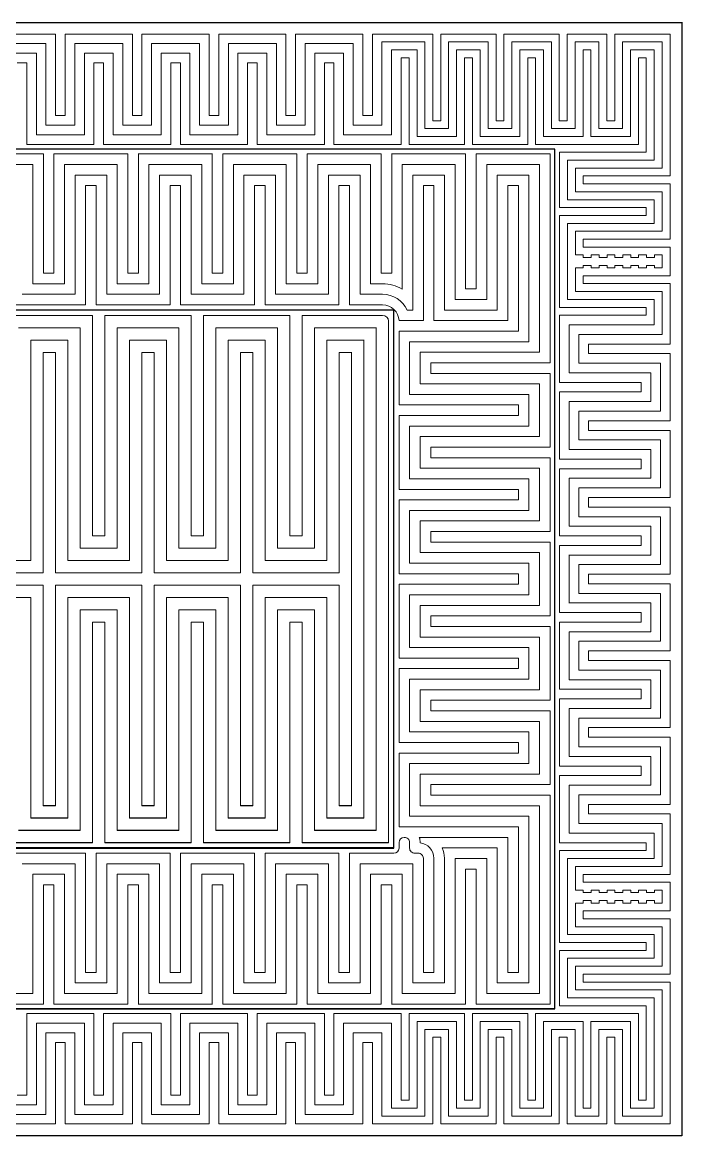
# Model space of a CAD drawing. Header units: millimetres. Extents: x -5937 to 68925, y -3068 to 5300.
# Drawn here: x 35925 to 36404, y 652 to 1462 of the extents above; entities that cross this region are included whole.
import ezdxf

# ---------------------------------------------------------------- set-up
doc = ezdxf.new("R2010")
doc.units = ezdxf.units.MM
doc.header["$LTSCALE"] = 7
doc.layers.add('参照', color=6, linetype='Continuous', lineweight=9)

msp = doc.modelspace()

# ---------------------------------------------------------------- linework, layer by layer
for p, q in [((35053.984, 1462.013), (36403.984, 1462.013)), ((36403.984, 1462.09), (36403.984, 652.013)), ((36311.729, 1369.757), (35146.24, 1369.757)), ((36311.729, 744.268), (36311.729, 1369.835)), ((36194.666, 1252.694), (35263.303, 1252.694)), ((36194.666, 861.332), (36194.666, 1252.771)), ((36194.666, 861.409), (35263.303, 861.409)), ((35263.303, 861.332), (36194.666, 861.332)), ((36311.729, 744.346), (35146.24, 744.346)), ((35146.24, 744.268), (36311.729, 744.268)), ((35053.984, 652.09), (36403.984, 652.09)), ((36403.984, 652.013), (35053.984, 652.013))]:
    msp.add_line(p, q)
at = {"layer": '参照'}
for p, q in [((35948.825, 1453.513), (35899.971, 1453.513)), ((35948.825, 1394.184), (35948.825, 1453.513)), ((36004.657, 1453.513), (35955.804, 1453.513)), ((35955.804, 1453.513), (35955.804, 1394.184)), ((36004.657, 1394.184), (36004.657, 1453.513)), ((36060.49, 1453.513), (36011.636, 1453.513)), ((36011.636, 1453.513), (36011.636, 1394.184)), ((36060.49, 1394.184), (36060.49, 1453.513)), ((36116.322, 1453.513), (36067.469, 1453.513)), ((36067.469, 1453.513), (36067.469, 1394.184)), ((36116.322, 1394.184), (36116.322, 1453.513)), ((36172.155, 1453.513), (36123.301, 1453.513)), ((36123.301, 1453.513), (36123.301, 1394.184)), ((36172.155, 1394.184), (36172.155, 1453.513)), ((36179.134, 1453.513), (36179.134, 1394.184)), ((35941.846, 1446.534), (35906.95, 1446.534)), ((35941.846, 1387.205), (35941.846, 1446.534)), ((35997.678, 1446.534), (35962.783, 1446.534)), ((35962.783, 1446.534), (35962.783, 1387.205)), ((35997.678, 1387.205), (35997.678, 1446.534)), ((36053.511, 1446.534), (36018.615, 1446.534)), ((36018.615, 1446.534), (36018.615, 1387.205)), ((36053.511, 1387.205), (36053.511, 1446.534)), ((36109.343, 1446.534), (36074.448, 1446.534)), ((36074.448, 1446.534), (36074.448, 1387.205)), ((36109.343, 1387.205), (36109.343, 1446.534)), ((36165.176, 1446.534), (36130.28, 1446.534)), ((36130.28, 1446.534), (36130.28, 1387.205)), ((36165.176, 1387.205), (36165.176, 1446.534)), ((36186.113, 1447.765), (36186.113, 1387.205)), ((36193.092, 1442.018), (36193.092, 1380.226)), ((35934.867, 1439.555), (35913.93, 1439.555)), ((35934.867, 1380.226), (35934.867, 1439.555)), ((35990.699, 1439.555), (35969.762, 1439.555)), ((35969.762, 1439.555), (35969.762, 1380.226)), ((35990.699, 1380.226), (35990.699, 1439.555)), ((36046.532, 1439.555), (36025.594, 1439.555)), ((36025.594, 1439.555), (36025.594, 1380.226)), ((36046.532, 1380.226), (36046.532, 1439.555)), ((36102.364, 1439.555), (36081.427, 1439.555)), ((36081.427, 1439.555), (36081.427, 1380.226)), ((36102.364, 1380.226), (36102.364, 1439.555)), ((36158.197, 1439.555), (36137.259, 1439.555)), ((36137.259, 1439.555), (36137.259, 1380.226)), ((36158.197, 1380.226), (36158.197, 1439.555)), ((36200.071, 1436.27), (36200.071, 1373.247)), ((35927.888, 1432.576), (35920.909, 1432.576)), ((35927.888, 1373.247), (35927.888, 1432.576)), ((35983.72, 1432.576), (35976.741, 1432.576)), ((35976.741, 1432.576), (35976.741, 1373.247)), ((35983.72, 1373.247), (35983.72, 1432.576)), ((36039.553, 1432.576), (36032.573, 1432.576)), ((36032.573, 1432.576), (36032.573, 1373.247)), ((36039.553, 1373.247), (36039.553, 1432.576)), ((36095.385, 1432.576), (36088.406, 1432.576)), ((36088.406, 1432.576), (36088.406, 1373.247)), ((36095.385, 1373.247), (36095.385, 1432.576)), ((36151.217, 1432.576), (36144.238, 1432.576)), ((36144.238, 1432.576), (36144.238, 1373.247)), ((36151.217, 1373.247), (36151.217, 1432.576)), ((35955.804, 1394.184), (35948.825, 1394.184)), ((36011.636, 1394.184), (36004.657, 1394.184)), ((36067.469, 1394.184), (36060.49, 1394.184)), ((36123.301, 1394.184), (36116.322, 1394.184)), ((36179.134, 1394.184), (36172.155, 1394.184)), ((35962.783, 1387.205), (35941.846, 1387.205)), ((36018.615, 1387.205), (35997.678, 1387.205)), ((36074.448, 1387.205), (36053.511, 1387.205)), ((36130.28, 1387.205), (36109.343, 1387.205)), ((36186.113, 1387.205), (36165.176, 1387.205)), ((35969.762, 1380.226), (35934.867, 1380.226)), ((36025.594, 1380.226), (35990.699, 1380.226)), ((36081.427, 1380.226), (36046.532, 1380.226)), ((36137.259, 1380.226), (36102.364, 1380.226)), ((36193.092, 1380.226), (36158.197, 1380.226)), ((35976.741, 1373.247), (35927.888, 1373.247)), ((36032.573, 1373.247), (35983.72, 1373.247)), ((36088.406, 1373.247), (36039.553, 1373.247)), ((36144.238, 1373.247), (36095.385, 1373.247)), ((36200.071, 1373.247), (36151.217, 1373.247)), ((35940.035, 1366.268), (35886.266, 1366.268)), ((35939.971, 1279.547), (35939.971, 1366.268)), ((36001.413, 1366.268), (35947.644, 1366.268)), ((35947.644, 1279.547), (35947.644, 1366.268)), ((36001.349, 1279.547), (36001.349, 1366.268)), ((36008.958, 1366.268), (36062.791, 1366.268)), ((36009.022, 1279.547), (36009.022, 1366.268)), ((36062.727, 1279.547), (36062.727, 1366.268)), ((36070.336, 1366.268), (36124.105, 1366.268)), ((36070.4, 1279.547), (36070.4, 1366.268)), ((36124.105, 1279.547), (36124.105, 1366.268)), ((36131.714, 1366.268), (36185.483, 1366.268)), ((36131.778, 1279.547), (36131.778, 1366.268)), ((36185.483, 1279.547), (36185.483, 1366.268)), ((36193.092, 1366.268), (36246.861, 1366.268)), ((36193.156, 1279.547), (36193.156, 1366.268)), ((36246.861, 1268.038), (36246.861, 1366.268)), ((36254.534, 1268.038), (36254.534, 1366.268)), ((36254.534, 1366.268), (36308.239, 1366.268)), ((36308.239, 1366.268), (36308.239, 1214.333)), ((35932.299, 1358.595), (35893.938, 1358.595)), ((35932.299, 1271.875), (35932.299, 1358.595)), ((35993.677, 1358.595), (35955.316, 1358.595)), ((35955.316, 1271.875), (35955.316, 1358.595)), ((35993.677, 1271.875), (35993.677, 1358.595)), ((36016.694, 1271.875), (36016.694, 1358.595)), ((36016.694, 1358.595), (36055.055, 1358.595)), ((36055.055, 1271.875), (36055.055, 1358.595)), ((36078.072, 1358.595), (36116.433, 1358.595)), ((36078.072, 1271.875), (36078.072, 1358.595)), ((36116.433, 1271.875), (36116.433, 1358.595)), ((36139.45, 1358.595), (36177.811, 1358.595)), ((36139.45, 1271.875), (36139.45, 1358.595)), ((36177.811, 1271.875), (36177.811, 1358.595)), ((36200.828, 1267.834), (36200.828, 1358.595)), ((36200.828, 1358.595), (36239.189, 1358.595)), ((36239.189, 1260.366), (36239.189, 1358.595)), ((36262.206, 1260.366), (36262.206, 1358.595)), ((36262.206, 1358.595), (36300.567, 1358.595)), ((36300.567, 1358.595), (36300.567, 1222.005)), ((35986.005, 1350.923), (35962.988, 1350.923)), ((35962.988, 1264.202), (35962.988, 1350.923)), ((35986.005, 1264.202), (35986.005, 1350.923)), ((36024.366, 1264.202), (36024.366, 1350.923)), ((36024.366, 1350.923), (36047.383, 1350.923)), ((36047.383, 1264.202), (36047.383, 1350.923)), ((36085.744, 1350.923), (36108.761, 1350.923)), ((36085.744, 1264.202), (36085.744, 1350.923)), ((36108.761, 1264.202), (36108.761, 1350.923)), ((36147.122, 1350.923), (36170.139, 1350.923)), ((36147.122, 1264.202), (36147.122, 1350.923)), ((36170.139, 1264.202), (36170.139, 1350.923)), ((36208.5, 1252.694), (36208.5, 1350.923)), ((36208.5, 1350.923), (36231.517, 1350.923)), ((36231.517, 1252.694), (36231.517, 1350.923)), ((36269.878, 1252.694), (36269.878, 1350.923)), ((36269.878, 1350.923), (36292.895, 1350.923)), ((36292.895, 1350.923), (36292.895, 1229.677)), ((35978.333, 1343.251), (35970.66, 1343.251)), ((35970.66, 1256.53), (35970.66, 1343.251)), ((35978.333, 1256.53), (35978.333, 1343.251)), ((36032.038, 1256.53), (36032.038, 1343.251)), ((36032.038, 1343.251), (36039.711, 1343.251)), ((36039.711, 1256.53), (36039.711, 1343.251)), ((36093.416, 1343.251), (36101.089, 1343.251)), ((36093.416, 1256.53), (36093.416, 1343.251)), ((36101.089, 1256.53), (36101.089, 1343.251)), ((36154.794, 1343.251), (36162.467, 1343.251)), ((36154.794, 1256.53), (36154.794, 1343.251)), ((36162.467, 1256.53), (36162.467, 1343.251)), ((36216.172, 1245.022), (36216.172, 1343.251)), ((36216.172, 1343.251), (36223.845, 1343.251)), ((36223.845, 1245.022), (36223.845, 1343.251)), ((36269.861, 1343.251), (36269.878, 1343.251)), ((36277.55, 1245.022), (36277.55, 1343.251)), ((36277.55, 1343.251), (36285.223, 1343.251)), ((36285.223, 1237.349), (36285.223, 1343.251)), ((36269.861, 1335.579), (36269.878, 1335.579)), ((36269.861, 1327.906), (36269.878, 1327.906)), ((36269.861, 1320.234), (36269.878, 1320.234)), ((36269.861, 1312.562), (36269.878, 1312.562)), ((36269.861, 1304.89), (36269.878, 1304.89)), ((35955.316, 1271.875), (35932.299, 1271.875)), ((35947.644, 1279.547), (35939.971, 1279.547)), ((36016.694, 1271.875), (35993.677, 1271.875)), ((36009.022, 1279.547), (36001.349, 1279.547)), ((36055.055, 1271.875), (36078.072, 1271.875)), ((36062.727, 1279.547), (36070.4, 1279.547)), ((36116.433, 1271.875), (36139.45, 1271.875)), ((36124.105, 1279.547), (36131.778, 1279.547)), ((36177.811, 1271.875), (36186.529, 1271.875)), ((36185.483, 1279.547), (36193.156, 1279.547)), ((35962.988, 1264.202), (35924.627, 1264.202)), ((36024.366, 1264.202), (35986.005, 1264.202)), ((36047.383, 1264.202), (36085.744, 1264.202)), ((36108.761, 1264.202), (36147.122, 1264.202)), ((36170.139, 1264.202), (36186.529, 1264.202)), ((36246.861, 1268.038), (36254.534, 1268.038)), ((35970.66, 1256.53), (35916.955, 1256.53)), ((36032.038, 1256.53), (35978.333, 1256.53)), ((36039.711, 1256.53), (36093.416, 1256.53)), ((36101.089, 1256.53), (36154.794, 1256.53)), ((36162.467, 1256.53), (36186.529, 1256.53)), ((36239.189, 1260.366), (36262.206, 1260.366)), ((35912.826, 1248.858), (35975.601, 1248.858)), ((35975.601, 1248.858), (35975.601, 1088.4)), ((35984.569, 1248.858), (35984.569, 1088.4)), ((35984.569, 1248.858), (36047.344, 1248.858)), ((36047.344, 1248.858), (36047.344, 1088.4)), ((36056.312, 1248.858), (36056.312, 1088.4)), ((36056.312, 1248.858), (36119.087, 1248.858)), ((36119.087, 1248.858), (36119.087, 1088.4)), ((36128.054, 1248.858), (36128.054, 1088.4)), ((36128.054, 1248.858), (36186.529, 1248.858)), ((36208.5, 1252.694), (36204.41, 1252.694)), ((36231.517, 1252.694), (36269.878, 1252.694)), ((36315.218, 1248.937), (36378.242, 1248.937)), ((36315.218, 1200.083), (36315.218, 1248.937)), ((35966.633, 1239.89), (35921.794, 1239.89)), ((35966.633, 1239.89), (35966.633, 1079.432)), ((35993.536, 1239.89), (35993.536, 1079.432)), ((36038.376, 1239.89), (35993.536, 1239.89)), ((36038.376, 1239.89), (36038.376, 1079.432)), ((36110.119, 1239.89), (36065.279, 1239.89)), ((36065.279, 1239.89), (36065.279, 1079.432)), ((36110.119, 1239.89), (36110.119, 1079.432)), ((36137.022, 1239.89), (36137.022, 1079.432)), ((36181.862, 1239.89), (36137.022, 1239.89)), ((36181.862, 874.136), (36181.862, 1239.967)), ((36190.829, 865.168), (36190.829, 1244.558)), ((36198.493, 1245.022), (36216.172, 1245.022)), ((36223.845, 1245.022), (36277.55, 1245.022)), ((36322.197, 1241.958), (36383.99, 1241.958)), ((36322.197, 1207.063), (36322.197, 1241.958)), ((36198.502, 1237.349), (36285.223, 1237.349)), ((36198.502, 1183.644), (36198.502, 1237.349)), ((36329.176, 1234.979), (36389.737, 1234.979)), ((36329.176, 1214.042), (36329.176, 1234.979)), ((35957.665, 1230.922), (35930.761, 1230.922)), ((35930.761, 1230.922), (35930.761, 1070.465)), ((35957.665, 1230.922), (35957.665, 1070.465)), ((36002.504, 1230.922), (36002.504, 1070.465)), ((36029.408, 1230.922), (36002.504, 1230.922)), ((36029.408, 1230.922), (36029.408, 1070.465)), ((36101.151, 1230.922), (36074.247, 1230.922)), ((36074.247, 1230.922), (36074.247, 1070.465)), ((36101.151, 1230.922), (36101.151, 1070.465)), ((36145.99, 1230.922), (36145.99, 1070.465)), ((36172.894, 1230.922), (36145.99, 1230.922)), ((36172.894, 883.104), (36172.894, 1231)), ((36206.174, 1229.677), (36292.895, 1229.677)), ((36206.174, 1191.316), (36206.174, 1229.677)), ((36336.156, 1228), (36395.484, 1228)), ((36336.156, 1221.021), (36336.156, 1228)), ((35948.697, 1221.954), (35939.729, 1221.954)), ((35939.729, 1221.954), (35939.729, 1061.497)), ((35948.697, 1221.954), (35948.697, 1061.497)), ((36011.472, 1221.954), (36011.472, 1061.497)), ((36020.44, 1221.954), (36011.472, 1221.954)), ((36020.44, 1221.954), (36020.44, 1061.497)), ((36092.183, 1221.954), (36083.215, 1221.954)), ((36083.215, 1221.954), (36083.215, 1061.497)), ((36092.183, 1221.954), (36092.183, 1061.497)), ((36163.926, 1221.954), (36154.958, 1221.954)), ((36154.958, 1221.954), (36154.958, 1061.497)), ((36163.926, 892.071), (36163.926, 1222.032)), ((36213.846, 1222.005), (36300.567, 1222.005)), ((36213.846, 1198.988), (36213.846, 1222.005)), ((36336.156, 1221.021), (36395.484, 1221.021)), ((36395.484, 1172.167), (36395.484, 1221.021)), ((36221.518, 1214.333), (36308.239, 1214.333)), ((36221.518, 1206.66), (36221.518, 1214.333)), ((36322.197, 1207.063), (36381.526, 1207.063)), ((36329.176, 1214.042), (36388.505, 1214.042)), ((36381.526, 1186.125), (36381.526, 1207.063)), ((36388.505, 1179.146), (36388.505, 1214.042)), ((36213.846, 1198.988), (36300.567, 1198.988)), ((36221.518, 1206.66), (36308.239, 1206.66)), ((36300.567, 1160.627), (36300.567, 1198.988)), ((36308.239, 1152.955), (36308.239, 1206.66)), ((36315.218, 1200.083), (36374.547, 1200.083)), ((36374.547, 1200.083), (36374.547, 1193.104)), ((36206.174, 1191.316), (36292.895, 1191.316)), ((36292.895, 1168.299), (36292.895, 1191.316)), ((36315.218, 1193.104), (36374.547, 1193.104)), ((36315.218, 1144.251), (36315.218, 1193.104)), ((36198.502, 1183.644), (36285.223, 1183.644)), ((36285.223, 1175.971), (36285.223, 1183.644)), ((36322.197, 1186.125), (36381.526, 1186.125)), ((36322.197, 1151.23), (36322.197, 1186.125)), ((36198.502, 1175.971), (36285.223, 1175.971)), ((36198.502, 1122.266), (36198.502, 1175.971)), ((36329.176, 1179.146), (36388.505, 1179.146)), ((36329.176, 1158.209), (36329.176, 1179.146)), ((36206.174, 1168.299), (36292.895, 1168.299)), ((36206.174, 1129.938), (36206.174, 1168.299)), ((36336.156, 1172.167), (36395.484, 1172.167)), ((36336.156, 1165.188), (36336.156, 1172.167)), ((36213.846, 1160.627), (36300.567, 1160.627)), ((36213.846, 1137.61), (36213.846, 1160.627)), ((36336.156, 1165.188), (36395.484, 1165.188)), ((36395.484, 1116.335), (36395.484, 1165.188)), ((36221.518, 1152.955), (36308.239, 1152.955)), ((36221.518, 1145.282), (36221.518, 1152.955)), ((36322.197, 1151.23), (36381.526, 1151.23)), ((36329.176, 1158.209), (36388.505, 1158.209)), ((36381.526, 1130.293), (36381.526, 1151.23)), ((36388.505, 1123.314), (36388.505, 1158.209)), ((36221.518, 1145.282), (36308.239, 1145.282)), ((36308.239, 1091.577), (36308.239, 1145.282)), ((36315.218, 1144.251), (36374.547, 1144.251)), ((36374.547, 1144.251), (36374.547, 1137.272)), ((36213.846, 1137.61), (36300.567, 1137.61)), ((36300.567, 1099.249), (36300.567, 1137.61)), ((36315.218, 1137.272), (36374.547, 1137.272)), ((36315.218, 1088.419), (36315.218, 1137.272)), ((36206.174, 1129.938), (36292.895, 1129.938)), ((36292.895, 1106.921), (36292.895, 1129.938)), ((36322.197, 1130.293), (36381.526, 1130.293)), ((36322.197, 1095.398), (36322.197, 1130.293)), ((36198.502, 1122.266), (36285.223, 1122.266)), ((36285.223, 1114.593), (36285.223, 1122.266)), ((36329.176, 1123.314), (36388.505, 1123.314)), ((36329.176, 1102.377), (36329.176, 1123.314)), ((36198.502, 1114.593), (36285.223, 1114.593)), ((36198.502, 1060.888), (36198.502, 1114.593)), ((36336.156, 1116.335), (36395.484, 1116.335)), ((36336.156, 1109.356), (36336.156, 1116.335)), ((36206.174, 1106.921), (36292.895, 1106.921)), ((36206.174, 1068.56), (36206.174, 1106.921)), ((36329.176, 1102.377), (36388.505, 1102.377)), ((36336.156, 1109.356), (36395.484, 1109.356)), ((36388.505, 1067.481), (36388.505, 1102.377)), ((36395.484, 1060.502), (36395.484, 1109.356)), ((36213.846, 1099.249), (36300.567, 1099.249)), ((36213.846, 1076.232), (36213.846, 1099.249)), ((36322.197, 1095.398), (36381.526, 1095.398)), ((36381.526, 1074.46), (36381.526, 1095.398)), ((35984.569, 1088.4), (35975.601, 1088.4)), ((36056.312, 1088.4), (36047.344, 1088.4)), ((36128.054, 1088.4), (36119.087, 1088.4)), ((36221.518, 1091.577), (36308.239, 1091.577)), ((36221.518, 1083.904), (36221.518, 1091.577)), ((36315.218, 1088.419), (36374.547, 1088.419)), ((36374.547, 1088.419), (36374.547, 1081.439)), ((35993.536, 1079.432), (35966.633, 1079.432)), ((36065.279, 1079.432), (36038.376, 1079.432)), ((36137.022, 1079.432), (36110.119, 1079.432)), ((36221.518, 1083.904), (36308.239, 1083.904)), ((36308.239, 1083.904), (36308.239, 1030.199)), ((36315.218, 1032.586), (36315.218, 1081.517)), ((36315.218, 1081.439), (36374.547, 1081.439)), ((35930.761, 1070.465), (35885.922, 1070.465)), ((36002.504, 1070.465), (35957.665, 1070.465)), ((36074.247, 1070.465), (36029.408, 1070.465)), ((36145.99, 1070.465), (36101.151, 1070.465)), ((36213.846, 1076.232), (36300.567, 1076.232)), ((36300.567, 1076.232), (36300.567, 1037.871)), ((36322.197, 1039.565), (36322.197, 1074.538)), ((36322.197, 1074.46), (36381.526, 1074.46)), ((35876.954, 1061.497), (35939.729, 1061.497)), ((35948.697, 1061.497), (36011.472, 1061.497)), ((36020.44, 1061.497), (36083.215, 1061.497)), ((36092.183, 1061.497), (36154.958, 1061.497)), ((36206.174, 1068.56), (36292.895, 1068.56)), ((36292.895, 1068.56), (36292.895, 1045.543)), ((36329.176, 1046.544), (36329.176, 1067.559)), ((36329.176, 1067.481), (36388.505, 1067.481)), ((36198.502, 1060.888), (36285.223, 1060.888)), ((36198.502, 1053.215), (36198.502, 999.51)), ((36198.502, 1053.215), (36285.223, 1053.215)), ((36285.223, 1060.888), (36285.223, 1053.215)), ((36336.156, 1053.523), (36336.156, 1060.58)), ((36336.156, 1060.502), (36395.484, 1060.502)), ((36336.156, 1053.601), (36395.484, 1053.601)), ((36395.484, 1053.601), (36395.484, 1004.747)), ((35876.954, 1052.606), (35939.729, 1052.606)), ((35876.954, 1052.529), (35939.729, 1052.529)), ((35939.729, 892.071), (35939.729, 1052.606)), ((35948.697, 892.071), (35948.697, 1052.606)), ((35948.697, 1052.606), (36011.472, 1052.606)), ((35948.697, 1052.529), (36011.472, 1052.529)), ((36011.472, 892.071), (36011.472, 1052.606)), ((36020.44, 892.071), (36020.44, 1052.606)), ((36020.44, 1052.606), (36083.215, 1052.606)), ((36020.44, 1052.529), (36083.215, 1052.529)), ((36083.215, 892.071), (36083.215, 1052.606)), ((36092.183, 892.071), (36092.183, 1052.606)), ((36092.183, 1052.606), (36154.958, 1052.606)), ((36092.183, 1052.529), (36154.958, 1052.529)), ((36154.958, 892.071), (36154.958, 1052.606)), ((36206.174, 1045.543), (36206.174, 1007.182)), ((36206.174, 1045.543), (36292.895, 1045.543)), ((36329.176, 1046.622), (36388.505, 1046.622)), ((36388.505, 1046.622), (36388.505, 1011.726)), ((35930.761, 1043.639), (35885.922, 1043.639)), ((35930.761, 1043.561), (35885.922, 1043.561)), ((35930.761, 883.104), (35930.761, 1043.639)), ((35957.665, 883.104), (35957.665, 1043.639)), ((36002.504, 1043.639), (35957.665, 1043.639)), ((36002.504, 1043.561), (35957.665, 1043.561)), ((36002.504, 883.104), (36002.504, 1043.639)), ((36029.408, 883.104), (36029.408, 1043.639)), ((36074.247, 1043.639), (36029.408, 1043.639)), ((36074.247, 1043.561), (36029.408, 1043.561)), ((36074.247, 883.104), (36074.247, 1043.639)), ((36101.151, 883.104), (36101.151, 1043.639)), ((36145.99, 1043.639), (36101.151, 1043.639)), ((36145.99, 1043.561), (36101.151, 1043.561)), ((36145.99, 883.104), (36145.99, 1043.639)), ((36213.846, 1037.871), (36213.846, 1014.854)), ((36213.846, 1037.871), (36300.567, 1037.871)), ((36322.197, 1039.643), (36381.526, 1039.643)), ((36381.526, 1039.643), (36381.526, 1018.705)), ((35966.633, 874.136), (35966.633, 1034.671)), ((35993.536, 1034.671), (35966.633, 1034.671)), ((35993.536, 1034.593), (35966.633, 1034.593)), ((35993.536, 874.136), (35993.536, 1034.671)), ((36038.376, 874.136), (36038.376, 1034.671)), ((36065.279, 1034.671), (36038.376, 1034.671)), ((36065.279, 1034.593), (36038.376, 1034.593)), ((36065.279, 874.136), (36065.279, 1034.671)), ((36110.119, 874.136), (36110.119, 1034.671)), ((36137.022, 1034.671), (36110.119, 1034.671)), ((36137.022, 1034.593), (36110.119, 1034.593)), ((36137.022, 874.136), (36137.022, 1034.671)), ((36221.518, 1030.199), (36221.518, 1022.526)), ((36221.518, 1030.199), (36308.239, 1030.199)), ((36315.218, 1032.664), (36374.547, 1032.664)), ((36374.547, 1025.685), (36374.547, 1032.664)), ((35975.601, 865.168), (35975.601, 1025.703)), ((35984.569, 1025.703), (35975.601, 1025.703)), ((35984.569, 1025.625), (35975.601, 1025.625)), ((35984.569, 865.168), (35984.569, 1025.703)), ((36047.344, 865.168), (36047.344, 1025.703)), ((36056.312, 1025.703), (36047.344, 1025.703)), ((36056.312, 1025.625), (36047.344, 1025.625)), ((36056.312, 865.168), (36056.312, 1025.703)), ((36119.087, 865.168), (36119.087, 1025.703)), ((36128.054, 1025.703), (36119.087, 1025.703)), ((36128.054, 1025.625), (36119.087, 1025.625)), ((36128.054, 865.168), (36128.054, 1025.703)), ((36221.518, 1022.526), (36308.239, 1022.526)), ((36308.239, 1022.526), (36308.239, 968.821)), ((36315.218, 1025.685), (36374.547, 1025.685)), ((36315.218, 1025.685), (36315.218, 976.831)), ((36213.846, 1014.854), (36300.567, 1014.854)), ((36300.567, 1014.854), (36300.567, 976.493)), ((36322.197, 1018.705), (36381.526, 1018.705)), ((36322.197, 1018.705), (36322.197, 983.81)), ((36206.174, 1007.182), (36292.895, 1007.182)), ((36292.895, 1007.182), (36292.895, 984.165)), ((36329.176, 1011.726), (36388.505, 1011.726)), ((36329.176, 1011.726), (36329.176, 990.789)), ((36336.156, 1004.747), (36395.484, 1004.747)), ((36336.156, 1004.747), (36336.156, 997.768)), ((36198.502, 999.51), (36285.223, 999.51)), ((36285.223, 999.51), (36285.223, 991.837)), ((36336.156, 997.768), (36395.484, 997.768)), ((36395.484, 997.768), (36395.484, 948.915)), ((36198.502, 991.837), (36198.502, 938.132)), ((36198.502, 991.837), (36285.223, 991.837)), ((36329.176, 990.789), (36388.505, 990.789)), ((36388.505, 990.789), (36388.505, 955.894)), ((36206.174, 984.165), (36206.174, 945.804)), ((36206.174, 984.165), (36292.895, 984.165)), ((36322.197, 983.81), (36381.526, 983.81)), ((36381.526, 983.81), (36381.526, 962.873)), ((36213.846, 976.493), (36213.846, 953.476)), ((36213.846, 976.493), (36300.567, 976.493)), ((36315.218, 976.831), (36374.547, 976.831)), ((36374.547, 969.852), (36374.547, 976.831)), ((36221.518, 968.821), (36221.518, 961.148)), ((36221.518, 968.821), (36308.239, 968.821)), ((36315.218, 969.852), (36374.547, 969.852)), ((36315.218, 969.852), (36315.218, 920.999)), ((36221.518, 961.148), (36308.239, 961.148)), ((36308.239, 961.148), (36308.239, 907.443)), ((36322.197, 962.873), (36381.526, 962.873)), ((36322.197, 962.873), (36322.197, 927.978)), ((36329.176, 955.894), (36388.505, 955.894)), ((36329.176, 955.894), (36329.176, 934.957)), ((36213.846, 953.476), (36300.567, 953.476)), ((36300.567, 953.476), (36300.567, 915.115)), ((36336.156, 948.915), (36395.484, 948.915)), ((36336.156, 948.915), (36336.156, 941.936)), ((36206.174, 945.804), (36292.895, 945.804)), ((36292.895, 945.804), (36292.895, 922.787)), ((36336.156, 941.936), (36395.484, 941.936)), ((36395.484, 941.936), (36395.484, 893.082)), ((36198.502, 938.132), (36285.223, 938.132)), ((36285.223, 938.132), (36285.223, 930.459)), ((36329.176, 934.957), (36388.505, 934.957)), ((36388.505, 934.957), (36388.505, 900.062)), ((36198.502, 930.459), (36198.502, 876.754)), ((36198.502, 930.459), (36285.223, 930.459)), ((36322.197, 927.978), (36381.526, 927.978)), ((36381.526, 927.978), (36381.526, 907.041)), ((36206.174, 922.787), (36206.174, 884.426)), ((36206.174, 922.787), (36292.895, 922.787)), ((36315.218, 920.999), (36374.547, 920.999)), ((36374.547, 914.02), (36374.547, 920.999)), ((36213.846, 915.115), (36213.846, 892.098)), ((36213.846, 915.115), (36300.567, 915.115)), ((36221.518, 907.443), (36308.239, 907.443)), ((36221.518, 907.443), (36221.518, 899.77)), ((36315.218, 914.02), (36374.547, 914.02)), ((36315.218, 914.02), (36315.218, 865.166)), ((36221.518, 899.77), (36308.239, 899.77)), ((36308.239, 747.835), (36308.239, 899.77)), ((36322.197, 907.041), (36381.526, 907.041)), ((36322.197, 907.041), (36322.197, 872.145)), ((36329.176, 900.062), (36388.505, 900.062)), ((36329.176, 900.062), (36329.176, 879.124)), ((35948.697, 892.149), (35939.729, 892.149)), ((35948.697, 892.071), (35939.729, 892.071)), ((36020.44, 892.149), (36011.472, 892.149)), ((36020.44, 892.071), (36011.472, 892.071)), ((36092.183, 892.149), (36083.215, 892.149)), ((36092.183, 892.071), (36083.215, 892.071)), ((36163.926, 892.149), (36154.958, 892.149)), ((36163.926, 892.071), (36154.958, 892.071)), ((36213.846, 892.098), (36300.567, 892.098)), ((36300.567, 755.508), (36300.567, 892.098)), ((36336.156, 893.082), (36395.484, 893.082)), ((36336.156, 893.082), (36336.156, 886.103)), ((35957.665, 883.181), (35930.761, 883.181)), ((35957.665, 883.104), (35930.761, 883.104)), ((36029.408, 883.181), (36002.504, 883.181)), ((36029.408, 883.104), (36002.504, 883.104)), ((36101.151, 883.181), (36074.247, 883.181)), ((36101.151, 883.104), (36074.247, 883.104)), ((36172.894, 883.181), (36145.99, 883.181)), ((36172.894, 883.104), (36145.99, 883.104)), ((36206.174, 884.426), (36292.895, 884.426)), ((36292.895, 763.18), (36292.895, 884.426)), ((36336.156, 886.103), (36395.484, 886.103)), ((36198.502, 876.754), (36285.223, 876.754)), ((36285.223, 876.754), (36285.223, 770.852)), ((36329.176, 879.124), (36389.737, 879.124)), ((35966.633, 874.213), (35921.794, 874.213)), ((35966.633, 874.136), (35921.794, 874.136)), ((36038.376, 874.213), (35993.536, 874.213)), ((36038.376, 874.136), (35993.536, 874.136)), ((36110.119, 874.213), (36065.279, 874.213)), ((36110.119, 874.136), (36065.279, 874.136)), ((36181.862, 874.213), (36137.022, 874.213)), ((36181.862, 874.136), (36137.022, 874.136)), ((36202.474, 869.081), (36202.202, 869.081)), ((36213.227, 869.081), (36277.55, 869.081)), ((36277.55, 869.081), (36277.55, 770.852)), ((36322.197, 872.145), (36383.99, 872.145)), ((35912.826, 865.245), (35975.601, 865.245)), ((35912.826, 865.168), (35975.601, 865.168)), ((35984.569, 865.245), (36047.344, 865.245)), ((35984.569, 865.168), (36047.344, 865.168)), ((36056.312, 865.245), (36119.087, 865.245)), ((36056.312, 865.168), (36119.087, 865.168)), ((36128.054, 865.245), (36190.829, 865.245)), ((36128.054, 865.168), (36190.829, 865.168)), ((36198.502, 865.381), (36198.502, 861.273)), ((36229.962, 861.409), (36269.878, 861.409)), ((36269.878, 861.409), (36269.878, 763.18)), ((36315.218, 865.166), (36378.242, 865.166)), ((35970.66, 857.573), (35916.955, 857.573)), ((35970.66, 857.573), (35970.66, 770.852)), ((35978.333, 857.573), (35978.333, 770.852)), ((36032.038, 857.573), (35978.333, 857.573)), ((36032.038, 857.573), (36032.038, 770.852)), ((36039.711, 857.573), (36093.416, 857.573)), ((36039.711, 857.573), (36039.711, 770.852)), ((36093.416, 857.573), (36093.416, 770.852)), ((36101.089, 857.573), (36154.794, 857.573)), ((36101.089, 857.573), (36101.089, 770.852)), ((36154.794, 857.573), (36154.794, 770.852)), ((36162.467, 857.573), (36194.802, 857.573)), ((36162.467, 857.573), (36162.467, 770.852)), ((36216.172, 853.873), (36216.172, 770.852)), ((36223.845, 853.873), (36223.845, 770.852)), ((36231.517, 853.873), (36231.517, 763.18)), ((36239.189, 853.737), (36239.189, 755.508)), ((36239.189, 853.737), (36262.206, 853.737)), ((36262.206, 853.737), (36262.206, 755.508)), ((35962.988, 849.901), (35924.627, 849.901)), ((35962.988, 849.901), (35962.988, 763.18)), ((35986.005, 849.901), (35986.005, 763.18)), ((36024.366, 849.901), (35986.005, 849.901)), ((36024.366, 849.901), (36024.366, 763.18)), ((36047.383, 849.901), (36085.744, 849.901)), ((36047.383, 849.901), (36047.383, 763.18)), ((36085.744, 849.901), (36085.744, 763.18)), ((36108.761, 849.901), (36147.122, 849.901)), ((36108.761, 849.901), (36108.761, 763.18)), ((36147.122, 849.901), (36147.122, 763.18)), ((36170.139, 849.901), (36208.5, 849.901)), ((36170.139, 849.901), (36170.139, 763.18)), ((36208.5, 849.901), (36208.5, 763.18)), ((36246.861, 846.065), (36246.861, 747.835)), ((36246.861, 846.065), (36254.534, 846.065)), ((36254.534, 846.065), (36254.534, 747.835)), ((35932.299, 842.229), (35932.299, 755.508)), ((35955.316, 842.229), (35932.299, 842.229)), ((35939.971, 834.556), (35939.971, 747.835)), ((35947.644, 834.556), (35939.971, 834.556)), ((35947.644, 834.556), (35947.644, 747.835)), ((35955.316, 842.229), (35955.316, 755.508)), ((35993.677, 842.229), (35993.677, 755.508)), ((36016.694, 842.229), (35993.677, 842.229)), ((36001.349, 834.556), (36001.349, 747.835)), ((36009.022, 834.556), (36001.349, 834.556)), ((36009.022, 834.556), (36009.022, 747.835)), ((36016.694, 842.229), (36016.694, 755.508)), ((36055.055, 842.229), (36078.072, 842.229)), ((36055.055, 842.229), (36055.055, 755.508)), ((36062.727, 834.556), (36070.4, 834.556)), ((36062.727, 834.556), (36062.727, 747.835)), ((36070.4, 834.556), (36070.4, 747.835)), ((36078.072, 842.229), (36078.072, 755.508)), ((36116.433, 842.229), (36139.45, 842.229)), ((36116.433, 842.229), (36116.433, 755.508)), ((36124.105, 834.556), (36131.778, 834.556)), ((36124.105, 834.556), (36124.105, 747.835)), ((36131.778, 834.556), (36131.778, 747.835)), ((36139.45, 842.229), (36139.45, 755.508)), ((36177.811, 842.229), (36200.828, 842.229)), ((36177.811, 842.229), (36177.811, 755.508)), ((36185.483, 834.556), (36193.156, 834.556)), ((36185.483, 834.556), (36185.483, 747.835)), ((36193.156, 834.556), (36193.156, 747.835)), ((36200.828, 842.229), (36200.828, 755.508)), ((36269.861, 809.213), (36269.878, 809.213)), ((36269.861, 801.541), (36269.878, 801.541)), ((36269.861, 793.869), (36269.878, 793.869)), ((36269.861, 786.197), (36269.878, 786.197)), ((36269.861, 778.524), (36269.878, 778.524)), ((35978.333, 770.852), (35970.66, 770.852)), ((36032.038, 770.852), (36039.711, 770.852)), ((36093.416, 770.852), (36101.089, 770.852)), ((36154.794, 770.852), (36162.467, 770.852)), ((36216.172, 770.852), (36223.845, 770.852)), ((36269.861, 770.852), (36269.878, 770.852)), ((36277.55, 770.852), (36285.223, 770.852)), ((35986.005, 763.18), (35962.988, 763.18)), ((36024.366, 763.18), (36047.383, 763.18)), ((36085.744, 763.18), (36108.761, 763.18)), ((36147.122, 763.18), (36170.139, 763.18)), ((36208.5, 763.18), (36231.517, 763.18)), ((36269.878, 763.18), (36292.895, 763.18)), ((35932.299, 755.508), (35893.938, 755.508)), ((35993.677, 755.508), (35955.316, 755.508)), ((36016.694, 755.508), (36055.055, 755.508)), ((36078.072, 755.508), (36116.433, 755.508)), ((36139.45, 755.508), (36177.811, 755.508)), ((36200.828, 755.508), (36239.189, 755.508)), ((36262.206, 755.508), (36300.567, 755.508)), ((35940.035, 747.835), (35886.266, 747.835)), ((36001.413, 747.835), (35947.644, 747.835)), ((36008.958, 747.835), (36062.791, 747.835)), ((36070.336, 747.835), (36124.105, 747.835)), ((36131.714, 747.835), (36185.483, 747.835)), ((36193.092, 747.835), (36246.861, 747.835)), ((36254.534, 747.835), (36308.239, 747.835)), ((35976.741, 740.856), (35927.888, 740.856)), ((35927.888, 740.856), (35927.888, 681.527)), ((35976.741, 681.527), (35976.741, 740.856)), ((36032.573, 740.856), (35983.72, 740.856)), ((35983.72, 740.856), (35983.72, 681.527)), ((36032.573, 681.527), (36032.573, 740.856)), ((36088.406, 740.856), (36039.553, 740.856)), ((36039.553, 740.856), (36039.553, 681.527)), ((36088.406, 681.527), (36088.406, 740.856)), ((36144.238, 740.856), (36095.385, 740.856)), ((36095.385, 740.856), (36095.385, 681.527)), ((36144.238, 681.527), (36144.238, 740.856)), ((36200.071, 740.856), (36151.217, 740.856)), ((36151.217, 740.856), (36151.217, 681.527)), ((36200.071, 677.833), (36200.071, 740.856)), ((35969.762, 733.877), (35934.867, 733.877)), ((35934.867, 733.877), (35934.867, 674.548)), ((35969.762, 674.548), (35969.762, 733.877)), ((36025.594, 733.877), (35990.699, 733.877)), ((35990.699, 733.877), (35990.699, 674.548)), ((36025.594, 674.548), (36025.594, 733.877)), ((36081.427, 733.877), (36046.532, 733.877)), ((36046.532, 733.877), (36046.532, 674.548)), ((36081.427, 674.548), (36081.427, 733.877)), ((36137.259, 733.877), (36102.364, 733.877)), ((36102.364, 733.877), (36102.364, 674.548)), ((36137.259, 674.548), (36137.259, 733.877)), ((36193.092, 733.877), (36158.197, 733.877)), ((36158.197, 733.877), (36158.197, 674.548)), ((36193.092, 672.085), (36193.092, 733.877)), ((35962.783, 726.898), (35941.846, 726.898)), ((35941.846, 726.898), (35941.846, 667.569)), ((35962.783, 667.569), (35962.783, 726.898)), ((36018.615, 726.898), (35997.678, 726.898)), ((35997.678, 726.898), (35997.678, 667.569)), ((36018.615, 667.569), (36018.615, 726.898)), ((36074.448, 726.898), (36053.511, 726.898)), ((36053.511, 726.898), (36053.511, 667.569)), ((36074.448, 667.569), (36074.448, 726.898)), ((36130.28, 726.898), (36109.343, 726.898)), ((36109.343, 726.898), (36109.343, 667.569)), ((36130.28, 667.569), (36130.28, 726.898)), ((36186.113, 726.898), (36165.176, 726.898)), ((36165.176, 726.898), (36165.176, 667.569)), ((36186.113, 666.338), (36186.113, 726.898)), ((35955.804, 719.919), (35948.825, 719.919)), ((35948.825, 719.919), (35948.825, 660.59)), ((35955.804, 660.59), (35955.804, 719.919)), ((36011.636, 719.919), (36004.657, 719.919)), ((36004.657, 719.919), (36004.657, 660.59)), ((36011.636, 660.59), (36011.636, 719.919)), ((36067.469, 719.919), (36060.49, 719.919)), ((36060.49, 719.919), (36060.49, 660.59)), ((36067.469, 660.59), (36067.469, 719.919)), ((36123.301, 719.919), (36116.322, 719.919)), ((36116.322, 719.919), (36116.322, 660.59)), ((36123.301, 660.59), (36123.301, 719.919)), ((36179.134, 719.919), (36172.155, 719.919)), ((36172.155, 719.919), (36172.155, 660.59)), ((36179.134, 660.59), (36179.134, 719.919)), ((35927.888, 681.527), (35920.909, 681.527)), ((35983.72, 681.527), (35976.741, 681.527)), ((36039.553, 681.527), (36032.573, 681.527)), ((36095.385, 681.527), (36088.406, 681.527)), ((36151.217, 681.527), (36144.238, 681.527)), ((35934.867, 674.548), (35913.93, 674.548)), ((35990.699, 674.548), (35969.762, 674.548)), ((36046.532, 674.548), (36025.594, 674.548)), ((36102.364, 674.548), (36081.427, 674.548)), ((36158.197, 674.548), (36137.259, 674.548)), ((35941.846, 667.569), (35906.95, 667.569)), ((35997.678, 667.569), (35962.783, 667.569)), ((36053.511, 667.569), (36018.615, 667.569)), ((36109.343, 667.569), (36074.448, 667.569)), ((36165.176, 667.569), (36130.28, 667.569)), ((35948.825, 660.59), (35899.971, 660.59)), ((36004.657, 660.59), (35955.804, 660.59)), ((36060.49, 660.59), (36011.636, 660.59)), ((36116.322, 660.59), (36067.469, 660.59)), ((36172.155, 660.59), (36123.301, 660.59))]:
    msp.add_line(p, q, dxfattribs=at)
at = {"layer": '参照', "color": 5}
for p, q in [((36179.134, 1453.513), (36223.061, 1453.513)), ((36223.061, 1390.489), (36223.061, 1453.513)), ((36228.808, 1390.489), (36228.808, 1453.513)), ((36228.808, 1453.513), (36269.04, 1453.513)), ((36269.04, 1390.489), (36269.04, 1453.513)), ((36274.788, 1390.489), (36274.788, 1453.513)), ((36274.788, 1453.513), (36315.02, 1453.513)), ((36315.02, 1390.489), (36315.02, 1453.513)), ((36320.768, 1390.489), (36320.768, 1453.513)), ((36320.768, 1453.513), (36349.505, 1453.513)), ((36349.505, 1453.513), (36349.505, 1390.489)), ((36355.252, 1453.513), (36395.484, 1453.513)), ((36355.252, 1390.489), (36355.252, 1453.513)), ((36395.484, 1350.257), (36395.484, 1453.513)), ((36186.113, 1447.765), (36217.313, 1447.765)), ((36193.092, 1442.018), (36211.566, 1442.018)), ((36211.566, 1378.994), (36211.566, 1442.018)), ((36217.313, 1384.742), (36217.313, 1447.765)), ((36234.556, 1384.742), (36234.556, 1447.765)), ((36234.556, 1447.765), (36263.293, 1447.765)), ((36240.303, 1378.994), (36240.303, 1442.018)), ((36240.303, 1442.018), (36257.545, 1442.018)), ((36257.545, 1378.994), (36257.545, 1442.018)), ((36263.293, 1384.742), (36263.293, 1447.765)), ((36280.535, 1384.742), (36280.535, 1447.765)), ((36280.535, 1447.765), (36309.273, 1447.765)), ((36286.283, 1378.994), (36286.283, 1442.018)), ((36286.283, 1442.018), (36303.525, 1442.018)), ((36303.525, 1378.994), (36303.525, 1442.018)), ((36309.273, 1384.742), (36309.273, 1447.765)), ((36343.757, 1447.765), (36326.515, 1447.765)), ((36326.515, 1447.765), (36326.515, 1384.742)), ((36332.262, 1378.994), (36332.262, 1442.018)), ((36332.262, 1442.018), (36338.01, 1442.018)), ((36338.01, 1442.018), (36338.01, 1378.994)), ((36343.757, 1384.742), (36343.757, 1447.765)), ((36361, 1384.742), (36361, 1447.765)), ((36361, 1447.765), (36389.737, 1447.765)), ((36366.747, 1378.994), (36366.747, 1442.018)), ((36366.747, 1442.018), (36383.99, 1442.018)), ((36383.99, 1361.752), (36383.99, 1442.018)), ((36389.737, 1356.004), (36389.737, 1447.765)), ((36200.071, 1436.27), (36205.818, 1436.27)), ((36205.818, 1373.247), (36205.818, 1436.27)), ((36246.051, 1373.247), (36246.051, 1436.27)), ((36246.051, 1436.27), (36251.798, 1436.27)), ((36251.798, 1373.247), (36251.798, 1436.27)), ((36292.03, 1373.247), (36292.03, 1436.27)), ((36292.03, 1436.27), (36297.778, 1436.27)), ((36297.778, 1373.247), (36297.778, 1436.27)), ((36372.495, 1373.247), (36372.495, 1436.27)), ((36372.495, 1436.27), (36378.242, 1436.27)), ((36378.242, 1367.499), (36378.242, 1436.27)), ((36223.061, 1390.489), (36228.808, 1390.489)), ((36269.04, 1390.489), (36274.788, 1390.489)), ((36320.768, 1390.489), (36315.02, 1390.489)), ((36349.505, 1390.489), (36355.252, 1390.489)), ((36211.566, 1378.994), (36240.303, 1378.994)), ((36217.313, 1384.742), (36234.556, 1384.742)), ((36257.545, 1378.994), (36286.283, 1378.994)), ((36263.293, 1384.742), (36280.535, 1384.742)), ((36332.262, 1378.994), (36303.525, 1378.994)), ((36309.273, 1384.742), (36326.515, 1384.742)), ((36338.01, 1378.994), (36366.747, 1378.994)), ((36361, 1384.742), (36343.757, 1384.742)), ((36246.051, 1373.247), (36205.818, 1373.247)), ((36292.03, 1373.247), (36251.798, 1373.247)), ((36372.495, 1373.247), (36297.778, 1373.247)), ((36315.218, 1327.267), (36315.218, 1367.499)), ((36378.242, 1367.499), (36315.218, 1367.499)), ((36320.966, 1361.752), (36383.99, 1361.752)), ((36320.966, 1333.014), (36320.966, 1361.752)), ((36389.737, 1356.004), (36326.713, 1356.004)), ((36326.713, 1356.004), (36326.713, 1338.762)), ((36332.461, 1344.509), (36332.461, 1350.257)), ((36395.484, 1350.257), (36332.461, 1350.257)), ((36389.737, 1338.762), (36326.713, 1338.762)), ((36332.461, 1344.509), (36395.484, 1344.509)), ((36389.737, 1310.025), (36389.737, 1338.762)), ((36395.484, 1304.277), (36395.484, 1344.509)), ((36383.99, 1333.014), (36320.966, 1333.014)), ((36383.99, 1315.772), (36383.99, 1333.014)), ((36315.218, 1327.267), (36378.242, 1327.267)), ((36315.218, 1321.52), (36378.242, 1321.52)), ((36315.218, 1321.52), (36315.218, 1254.684)), ((36378.242, 1321.52), (36378.242, 1327.267)), ((36383.99, 1315.772), (36320.966, 1315.772)), ((36320.966, 1315.772), (36320.966, 1260.432)), ((36389.737, 1310.025), (36326.713, 1310.025)), ((36326.713, 1292.782), (36326.713, 1310.025)), ((36332.461, 1304.277), (36395.484, 1304.277)), ((36332.461, 1304.277), (36332.461, 1298.53)), ((36395.484, 1298.53), (36332.461, 1298.53)), ((36395.484, 1277.674), (36395.484, 1298.53)), ((36326.713, 1292.782), (36332.461, 1292.782)), ((36332.461, 1292.782), (36332.461, 1290.976)), ((36332.461, 1290.976), (36338.208, 1290.976)), ((36338.208, 1292.782), (36343.956, 1292.782)), ((36338.208, 1292.782), (36338.208, 1290.976)), ((36343.956, 1292.782), (36343.956, 1290.976)), ((36343.956, 1290.976), (36349.703, 1290.976)), ((36349.703, 1292.782), (36355.451, 1292.782)), ((36349.703, 1292.782), (36349.703, 1290.976)), ((36355.451, 1292.782), (36355.451, 1290.976)), ((36355.451, 1290.976), (36361.198, 1290.976)), ((36361.198, 1292.782), (36366.946, 1292.782)), ((36361.198, 1292.782), (36361.198, 1290.976)), ((36366.946, 1292.782), (36366.946, 1290.976)), ((36366.946, 1290.976), (36372.693, 1290.976)), ((36372.693, 1292.782), (36378.44, 1292.782)), ((36372.693, 1292.782), (36372.693, 1290.976)), ((36378.44, 1292.782), (36378.44, 1290.976)), ((36378.44, 1290.976), (36384.188, 1290.976)), ((36384.188, 1292.782), (36389.737, 1292.782)), ((36384.188, 1292.782), (36384.188, 1290.976)), ((36389.737, 1283.422), (36389.737, 1292.782)), ((36326.713, 1266.179), (36326.713, 1283.422)), ((36326.713, 1283.422), (36332.461, 1283.422)), ((36332.461, 1283.422), (36332.461, 1285.228)), ((36332.461, 1285.228), (36338.208, 1285.228)), ((36338.208, 1283.422), (36338.208, 1285.228)), ((36338.208, 1283.422), (36343.956, 1283.422)), ((36343.956, 1283.422), (36343.956, 1285.228)), ((36343.956, 1285.228), (36349.703, 1285.228)), ((36349.703, 1283.422), (36349.703, 1285.228)), ((36349.703, 1283.422), (36355.451, 1283.422)), ((36355.451, 1283.422), (36355.451, 1285.228)), ((36355.451, 1285.228), (36361.198, 1285.228)), ((36361.198, 1283.422), (36361.198, 1285.228)), ((36361.198, 1283.422), (36366.946, 1283.422)), ((36366.946, 1283.422), (36366.946, 1285.228)), ((36366.946, 1285.228), (36372.693, 1285.228)), ((36372.693, 1283.422), (36372.693, 1285.228)), ((36372.693, 1283.422), (36378.44, 1283.422)), ((36378.44, 1283.422), (36378.44, 1285.228)), ((36378.44, 1285.228), (36384.188, 1285.228)), ((36384.188, 1283.422), (36384.188, 1285.228)), ((36384.188, 1283.422), (36389.737, 1283.422)), ((36332.461, 1277.674), (36395.484, 1277.674)), ((36332.461, 1277.674), (36332.461, 1271.927)), ((36332.461, 1271.927), (36395.484, 1271.927)), ((36395.484, 1271.927), (36395.484, 1228)), ((36389.737, 1266.179), (36326.713, 1266.179)), ((36389.737, 1266.179), (36389.737, 1234.979)), ((36383.99, 1260.432), (36320.966, 1260.432)), ((36383.99, 1260.432), (36383.99, 1241.958)), ((36315.218, 1254.684), (36378.242, 1254.684)), ((36378.242, 1254.684), (36378.242, 1248.937)), ((36395.484, 842.176), (36395.484, 886.103)), ((36389.737, 847.924), (36389.737, 879.124)), ((36383.99, 853.671), (36383.99, 872.145)), ((36315.218, 792.584), (36315.218, 859.419)), ((36315.218, 859.419), (36378.242, 859.419)), ((36378.242, 859.419), (36378.242, 865.166)), ((36320.966, 798.331), (36320.966, 853.671)), ((36383.99, 853.671), (36320.966, 853.671)), ((36326.713, 847.924), (36326.713, 830.681)), ((36389.737, 847.924), (36326.713, 847.924)), ((36332.461, 842.176), (36395.484, 842.176)), ((36332.461, 836.429), (36332.461, 842.176)), ((36332.461, 836.429), (36395.484, 836.429)), ((36395.484, 836.429), (36395.484, 815.573)), ((36326.713, 830.681), (36332.461, 830.681)), ((36332.461, 830.681), (36332.461, 828.875)), ((36332.461, 828.875), (36338.208, 828.875)), ((36338.208, 830.681), (36343.956, 830.681)), ((36338.208, 830.681), (36338.208, 828.875)), ((36343.956, 830.681), (36343.956, 828.875)), ((36343.956, 828.875), (36349.703, 828.875)), ((36349.703, 830.681), (36355.451, 830.681)), ((36349.703, 830.681), (36349.703, 828.875)), ((36355.451, 830.681), (36355.451, 828.875)), ((36355.451, 828.875), (36361.198, 828.875)), ((36361.198, 830.681), (36366.946, 830.681)), ((36361.198, 830.681), (36361.198, 828.875)), ((36366.946, 830.681), (36366.946, 828.875)), ((36366.946, 828.875), (36372.693, 828.875)), ((36372.693, 830.681), (36378.44, 830.681)), ((36372.693, 830.681), (36372.693, 828.875)), ((36378.44, 830.681), (36378.44, 828.875)), ((36378.44, 828.875), (36384.188, 828.875)), ((36384.188, 830.681), (36389.737, 830.681)), ((36384.188, 830.681), (36384.188, 828.875)), ((36389.737, 830.681), (36389.737, 821.321)), ((36326.713, 821.321), (36326.713, 804.078)), ((36326.713, 821.321), (36332.461, 821.321)), ((36332.461, 821.321), (36332.461, 823.127)), ((36332.461, 823.127), (36338.208, 823.127)), ((36338.208, 821.321), (36338.208, 823.127)), ((36338.208, 821.321), (36343.956, 821.321)), ((36343.956, 821.321), (36343.956, 823.127)), ((36343.956, 823.127), (36349.703, 823.127)), ((36349.703, 821.321), (36349.703, 823.127)), ((36349.703, 821.321), (36355.451, 821.321)), ((36355.451, 821.321), (36355.451, 823.127)), ((36355.451, 823.127), (36361.198, 823.127)), ((36361.198, 821.321), (36361.198, 823.127)), ((36361.198, 821.321), (36366.946, 821.321)), ((36366.946, 821.321), (36366.946, 823.127)), ((36366.946, 823.127), (36372.693, 823.127)), ((36372.693, 821.321), (36372.693, 823.127)), ((36372.693, 821.321), (36378.44, 821.321)), ((36378.44, 821.321), (36378.44, 823.127)), ((36378.44, 823.127), (36384.188, 823.127)), ((36384.188, 821.321), (36384.188, 823.127)), ((36384.188, 821.321), (36389.737, 821.321)), ((36332.461, 809.826), (36332.461, 815.573)), ((36395.484, 815.573), (36332.461, 815.573)), ((36389.737, 804.078), (36326.713, 804.078)), ((36332.461, 809.826), (36395.484, 809.826)), ((36389.737, 804.078), (36389.737, 775.341)), ((36395.484, 809.826), (36395.484, 769.594)), ((36383.99, 798.331), (36320.966, 798.331)), ((36383.99, 798.331), (36383.99, 781.089)), ((36315.218, 792.584), (36378.242, 792.584)), ((36315.218, 786.836), (36315.218, 746.604)), ((36315.218, 786.836), (36378.242, 786.836)), ((36378.242, 792.584), (36378.242, 786.836)), ((36320.966, 781.089), (36320.966, 752.351)), ((36383.99, 781.089), (36320.966, 781.089)), ((36326.713, 758.099), (36326.713, 775.341)), ((36389.737, 775.341), (36326.713, 775.341)), ((36332.461, 769.594), (36332.461, 763.846)), ((36332.461, 769.594), (36395.484, 769.594)), ((36395.484, 763.846), (36332.461, 763.846)), ((36395.484, 763.846), (36395.484, 660.59)), ((36389.737, 758.099), (36326.713, 758.099)), ((36389.737, 758.099), (36389.737, 666.338)), ((36378.242, 746.604), (36315.218, 746.604)), ((36320.966, 752.351), (36383.99, 752.351)), ((36378.242, 746.604), (36378.242, 677.833)), ((36383.99, 752.351), (36383.99, 672.085)), ((36246.051, 740.856), (36205.818, 740.856)), ((36205.818, 740.856), (36205.818, 677.833)), ((36246.051, 740.856), (36246.051, 677.833)), ((36251.798, 740.856), (36251.798, 677.833)), ((36292.03, 740.856), (36251.798, 740.856)), ((36292.03, 740.856), (36292.03, 677.833)), ((36297.778, 740.856), (36297.778, 677.833)), ((36372.495, 740.856), (36297.778, 740.856)), ((36372.495, 740.856), (36372.495, 677.833)), ((36211.566, 735.109), (36211.566, 672.085)), ((36211.566, 735.109), (36240.303, 735.109)), ((36217.313, 729.362), (36217.313, 666.338)), ((36217.313, 729.362), (36234.556, 729.362)), ((36234.556, 729.362), (36234.556, 666.338)), ((36240.303, 735.109), (36240.303, 672.085)), ((36257.545, 735.109), (36257.545, 672.085)), ((36257.545, 735.109), (36286.283, 735.109)), ((36263.293, 729.362), (36263.293, 666.338)), ((36263.293, 729.362), (36280.535, 729.362)), ((36280.535, 729.362), (36280.535, 666.338)), ((36286.283, 735.109), (36286.283, 672.085)), ((36303.525, 735.109), (36303.525, 672.085)), ((36332.262, 735.109), (36303.525, 735.109)), ((36309.273, 729.362), (36309.273, 666.338)), ((36309.273, 729.362), (36326.515, 729.362)), ((36326.515, 666.338), (36326.515, 729.362)), ((36332.262, 735.109), (36332.262, 672.085)), ((36338.01, 672.085), (36338.01, 735.109)), ((36338.01, 735.109), (36366.747, 735.109)), ((36361, 729.362), (36343.757, 729.362)), ((36343.757, 729.362), (36343.757, 666.338)), ((36361, 729.362), (36361, 666.338)), ((36366.747, 735.109), (36366.747, 672.085)), ((36223.061, 723.614), (36223.061, 660.59)), ((36223.061, 723.614), (36228.808, 723.614)), ((36228.808, 723.614), (36228.808, 660.59)), ((36269.04, 723.614), (36269.04, 660.59)), ((36269.04, 723.614), (36274.788, 723.614)), ((36274.788, 723.614), (36274.788, 660.59)), ((36315.02, 723.614), (36315.02, 660.59)), ((36320.768, 723.614), (36315.02, 723.614)), ((36320.768, 723.614), (36320.768, 660.59)), ((36349.505, 660.59), (36349.505, 723.614)), ((36349.505, 723.614), (36355.252, 723.614)), ((36355.252, 723.614), (36355.252, 660.59)), ((36200.071, 677.833), (36205.818, 677.833)), ((36246.051, 677.833), (36251.798, 677.833)), ((36292.03, 677.833), (36297.778, 677.833)), ((36372.495, 677.833), (36378.242, 677.833)), ((36186.113, 666.338), (36217.313, 666.338)), ((36193.092, 672.085), (36211.566, 672.085)), ((36234.556, 666.338), (36263.293, 666.338)), ((36240.303, 672.085), (36257.545, 672.085)), ((36280.535, 666.338), (36309.273, 666.338)), ((36286.283, 672.085), (36303.525, 672.085)), ((36343.757, 666.338), (36326.515, 666.338)), ((36332.262, 672.085), (36338.01, 672.085)), ((36361, 666.338), (36389.737, 666.338)), ((36366.747, 672.085), (36383.99, 672.085)), ((36179.134, 660.59), (36223.061, 660.59)), ((36228.808, 660.59), (36269.04, 660.59)), ((36274.788, 660.59), (36315.02, 660.59)), ((36320.768, 660.59), (36349.505, 660.59)), ((36355.252, 660.59), (36395.484, 660.59))]:
    msp.add_line(p, q, dxfattribs=at)
at = {"layer": '参照'}
for points in [[(36216.172, 853.873, 0.4142136), (36212.472, 857.573), (36209.874, 857.573, -0.4142136), (36206.174, 861.273), (36206.174, 865.381, 0.4142136), (36202.474, 869.081)], [(36223.845, 853.873, 0.3791705), (36213.846, 865.162), (36213.846, 865.381, 0.0830364), (36213.227, 869.081)], [(36231.517, 853.873, 0.1020628), (36229.962, 861.409)]]:
    msp.add_lwpolyline(points, format="xyb", dxfattribs=at)
for centre, radius, start, end in [((36186.529, 1244.558), 27.317, 58.437554, 90), ((36186.529, 1244.558), 19.644, 24.466939, 90), ((36186.529, 1244.558), 11.972, 2.220531, 90), ((36186.529, 1244.558), 4.3, 0, 90), ((36202.202, 865.381), 3.7, 90, 180), ((36194.802, 861.273), 3.7, 270, 0)]:
    msp.add_arc(centre, radius, start, end, dxfattribs=at)

doc.saveas('drawing.dxf')
